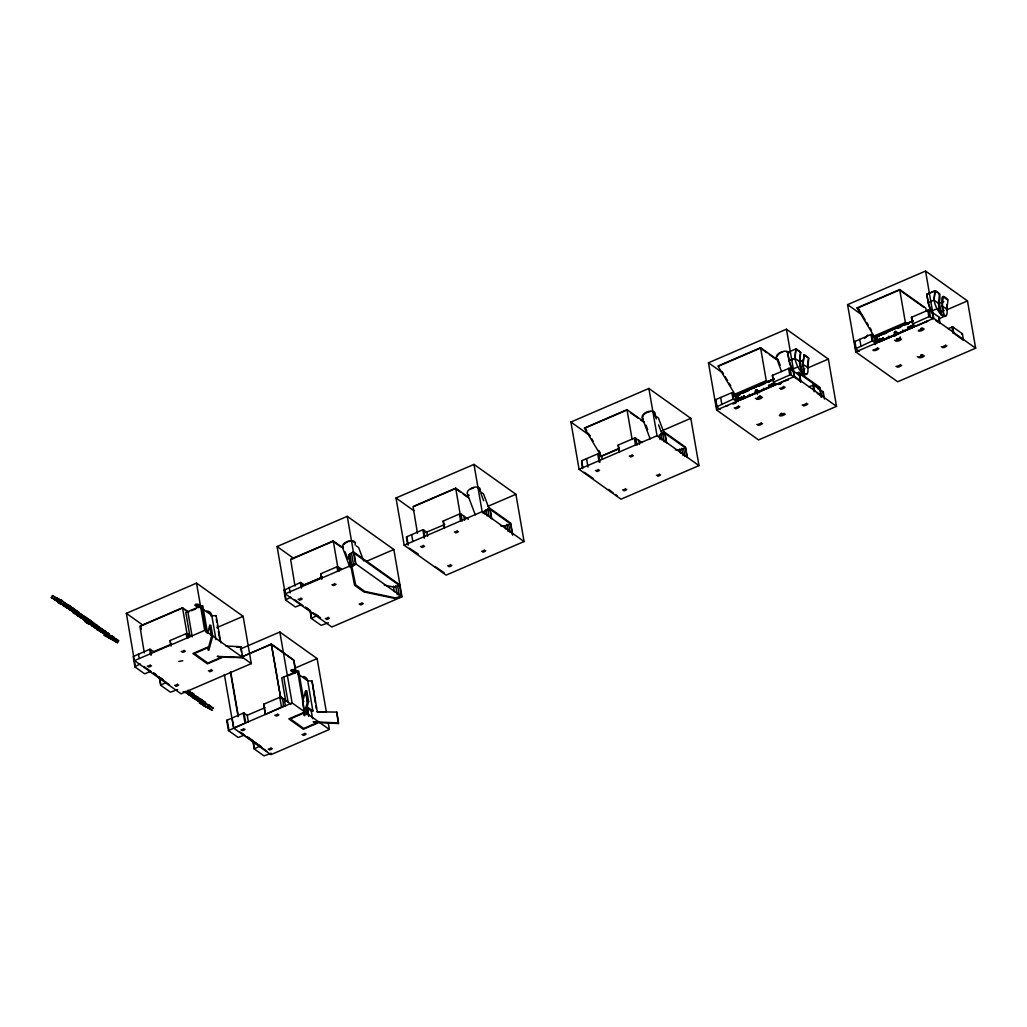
<?xml version="1.0" encoding="UTF-8"?>
<svg xmlns="http://www.w3.org/2000/svg" width="1027" height="1027" viewBox="0 0 1027 1027"><rect width="100%" height="100%" fill="white"/><g stroke="black" fill="none" stroke-linecap="round" stroke-linejoin="round"><path stroke-width="1.5" d="M801.612 372.917L801.766 369.861L804.809 368.693M940.732 314.763L940.886 311.707L943.659 310.513M765.115 382.93L764.858 383.495M886.288 332.491L886.429 332.902M888.265 331.528L888.637 331.503M804.77 373.944L801.278 371.453L799.571 361.62L800.688 352.171L796.041 348.859L794.924 358.295A12.632 4.814 66.7 0 0 803.191 373.7A12.632 4.814 66.7 0 0 807.736 367.435L808.852 357.987L804.192 354.662L802.78 364.238L804.475 374.072L803.075 364.11L804.192 354.662M799.288 361.748L800.688 352.171M807.325 367.473L808.442 358.025L803.897 354.79M933.864 300.359L934.981 290.911C945.431 294.043 935.109 306.02 940.398 313.299C950.039 326.304 933.851 284.813 947.972 299.833L946.855 309.281A12.632 4.814 66.7 0 1 942.311 315.546A12.632 4.814 66.7 0 1 934.031 300.141L935.148 290.705L939.808 294.017M939.525 294.158L938.408 303.594L939.859 312.028M943.312 296.508L942.234 305.995L946.855 309.281M946.445 309.32L946.997 304.595M756.116 391.005L756.835 391.531M757.117 391.146L756.296 390.979M895.236 332.851L895.351 333.621M895.505 332.466C897.572 332.209 894.607 334.648 895.557 332.645M940.013 323.531L938.896 317.009L939.602 322.645M737.014 401.146L737.193 400.376M759.736 391.454L759.659 391.788A3.44 2.696 -54.5 0 1 759.274 392.596M876.134 342.992L876.313 342.222A3.44 2.696 -54.5 0 0 875.723 340.053L875.171 339.616A3.44 2.696 -54.5 0 0 874.49 339.385M898.856 333.3L898.779 333.634A3.44 2.696 -54.5 0 1 898.394 334.443M207.634 633.017L209.752 625.315L210.856 625.315L212.73 636.149L208.815 650.373L207.89 649.719L208.52 647.446L194.45 653.506L207.813 663.031L221.447 657.164L217.21 656.356L242.783 657.562L240.909 646.728L225.863 646.022M209.752 625.315L211.626 636.149L208.725 646.689L192.896 653.519L207.415 663.866L222.846 657.229L242.783 657.562M302.516 701.8L304.428 712.841L303.799 715.1L304.724 715.768L308.639 701.531L306.765 690.696L305.661 690.709L302.76 701.248L303.889 701.184M326.175 712.224L316.881 711.775L336.817 712.109L338.409 723.534L318.742 722.61L303.324 729.26L288.792 718.9L304.634 712.083L307.535 701.531L305.661 690.709M762.753 383.918L763.061 384.406M756.206 391.184L756.976 390.491M894.209 332.799L895.531 331.246M240.909 646.728L236.454 647.126M336.817 712.109L338.409 723.534M785.989 380.581L788.248 379.412M925.109 322.427L927.368 321.258M483.101 513.616L484.385 511.061L489.712 508.172L510.676 523.115L512.717 534.926M354.918 544.913L355.278 544.246A6.894 3.8 -20.6 0 0 347.768 541.319A6.894 3.8 -20.6 0 0 343.288 548.469M654.7 415.306L655.059 414.638A6.894 3.8 -20.6 0 0 647.549 411.711A6.894 3.8 -20.6 0 0 643.056 418.862M51.35 597.598L60.58 602.156L64.265 605.07L51.35 597.598L52.493 595.609L65.497 603.016L64.175 602.656M60.58 602.156L61.723 600.166M60.554 602.515C42.338 592.412 67.333 607.663 60.554 602.515L61.659 600.5L55.882 597.65L60.413 600.436M68.552 605.031L70.118 606.148L68.976 608.138L67.423 607.021L68.552 605.031L64.38 602.977M71.312 606.996L72.878 608.112L71.736 610.102L70.17 608.985L71.312 606.996L65.741 604.248M74.303 609.127L75.87 610.256L74.74 612.233L73.161 611.116L74.303 609.127L69.284 606.636M77.307 611.27L78.874 612.387L77.731 614.377L76.165 613.247L77.307 611.27L74.984 610.128M83.033 618.241L73.007 612.451L83.033 618.241L84.175 616.251L77.949 612.143M85.459 617.073L87.013 618.19L85.883 620.18L84.317 619.063L85.459 617.073L81.274 615.019M88.579 619.307L90.158 620.424L89.015 622.413L87.449 621.296L88.579 619.307L86.281 618.164M87.167 622.311C83.726 619.756 95.665 627.741 91.891 624.416A8.678 0.68 29.8 0 0 89.465 622.811L90.607 620.834L88.771 619.923L91.827 621.9M96.012 624.596L97.578 625.713L96.435 627.702L94.869 626.586L96.012 624.596L93.226 623.222M104.407 630.591L105.974 631.695L104.831 633.685L103.278 632.568L104.407 630.591L100.235 628.524M117.489 642.697L111.378 638.755L112.854 639.397L113.984 637.408L112.521 636.779L118.631 640.72L117.489 642.697L104.189 635.251L105.319 633.261M107.54 632.812L109.106 633.929L107.963 635.918L106.397 634.802L107.54 632.812L103.213 630.681M104.189 635.251L111.173 638.203L112.315 636.214L113.984 637.408M113.471 640.245L114.6 638.268M115.769 641.477L116.911 639.487M192.37 693.199L193.949 694.316L192.806 696.293L191.227 695.176L192.37 693.199L188.211 691.145M200.817 699.207L202.396 700.324L201.253 702.314L199.687 701.197L200.817 699.207L195.271 696.473M203.962 701.441L205.541 702.571L204.412 704.548L202.832 703.431L203.962 701.441L199.662 699.31M208.353 707.359L199.148 702.827L212.255 710.299L208.353 707.359L209.495 705.369L204.232 702.776M927.625 321.169L925.199 322.221M904.517 325.225L908.959 323.325L907.868 323.672M215.76 616.226L216.132 615.635L210.83 615.853M297.894 673.828L307.702 680.824L312.041 681.029L315.315 702.725M741.943 393.341L742.662 393.2M738.991 398.194L739.812 398.001M740.454 398.335L741.07 398.232M741.096 397.282L741.918 397.102M742.624 397.282L743.343 397.141M743.587 396.204L744.408 396.024M749.222 394.548L749.838 394.445M763.343 388.463L763.972 388.36M769.133 381.62L769.839 381.479M768.53 385.459L769.351 385.266M769.814 385.561L770.52 385.42M771.02 384.38L771.842 384.201M772.124 384.676L772.766 384.804M773.138 383.469L773.96 383.289M881.063 335.187L881.782 335.046M878.111 340.04L878.932 339.847M879.574 340.181L880.19 340.078M880.216 339.128L881.038 338.949M881.744 339.128L882.463 338.987M882.707 338.05L883.528 337.87M888.342 336.394L888.958 336.291M902.463 330.309L903.092 330.206M907.65 327.305L908.51 327.433M908.934 327.408L909.64 327.266M910.14 326.227L910.962 326.047M911.231 326.522L911.86 326.432M912.258 325.315L913.067 325.135M824.424 398.99L823.269 391.903L813.538 385.022L808.84 386.807M758.529 392.083L757.746 392.969M897.649 333.929L896.532 335.007M347.254 516.324L355.419 563.592L402.006 596.79L331.837 627.009L285.249 593.811L277.085 546.544L347.254 516.324L393.842 549.522L402.006 596.79L394.997 598.484L363.879 591.911L354.559 585.274L348.692 555.119L353.378 551.781L399.965 584.979M350.733 566.943L353.468 564.426L351.427 552.616M739.055 398.502L739.581 397.821M741.173 397.59L741.687 396.91M743.664 396.512L744.19 395.831M768.722 385.42L769.12 385.086M771.097 384.689L771.624 384.008M773.729 383.097L773.203 383.777M878.29 340.014L878.701 339.667M879.625 340.386L879.985 339.911A6.894 5.392 -54.5 0 0 879.394 338.628M880.293 339.436L880.807 338.756M882.784 338.358L883.31 337.678M907.817 323.402L908.446 323.171M907.842 327.266L908.24 326.933M910.217 326.535L910.384 325.88M912.323 325.623L912.849 324.943M735.64 398.9L736.372 398.04L737.643 398.951L737.142 398.553A3.44 2.696 -54.5 0 0 735.717 398.283M735.807 399.054L736.552 398.181M874.76 340.746L875.492 339.886L876.763 340.797M876.583 340.656L877.892 339.128L875.967 338.268M864.631 338.448L867.674 335.02M865.979 337.305L867.494 335.598M771.29 380.837L767.13 382.249M736.526 398.758L736.988 398.707A3.44 2.696 -54.5 0 0 736.603 398.206L736.051 397.77M190.701 635.662L186.503 633.505L170.148 640.514L170.675 645.149M166.194 682.519L160.584 685.189L170.431 692.185L177.658 689.566M259.767 746.205L254.157 748.876L264.003 755.872L271.231 753.266M608.78 489.391L613.17 492.921M687.358 457.516L685.561 447.169L664.597 432.226L659.283 435.127L660.04 439.556M182.806 660.72L178.801 661.465M759.043 396.615L760.083 395.986M874.593 339.603L877.135 339.103M922.028 354.559L920.731 355.239M799.584 375.587L789.468 368.141L772.265 375.458L773.459 382.185L776.656 384.457L788.351 379.425M799.776 375.163L800.893 381.685L790.585 374.662L773.459 382.185M938.896 317.009L928.588 309.987L911.373 317.382L912.567 324.031L915.776 326.304L927.471 321.271M932.195 312.234L933.325 318.755L929.127 316.586L912.567 324.031M822.884 392.738L823.269 391.903M962.004 334.584L962.389 333.749L952.748 326.907L947.96 328.653M140.173 663.968L134.794 666.78L144.602 673.802L150.661 671.44M304.39 584.799L300.539 582.463L283.927 590.268M341.413 568.855L337.215 566.699L320.86 573.708L321.4 578.342M290.885 597.162L285.506 599.973L295.327 606.996L301.373 604.633M427.566 536.261L426.834 532.05L422.854 529.765L406.371 536.954L407.591 544.541M468.338 519.29L460.956 514.039L459.403 514.039L443.112 521.1L444.332 528.404M602.22 458.915L601.732 456.104L598.035 453.754L581.667 460.751L582.489 468.594M642.106 442.56L634.866 437.951L618.215 445.025L619.23 452.458M737.322 395.986L732.135 392.571L715.537 399.696L716.499 406.923L720.107 409.491M316.919 615.712L311.297 618.37L321.156 625.379L328.37 622.76M735.833 394.933L736.962 401.454L733.111 399.131L716.499 406.923M855.619 348.769L872.231 340.977L876.082 343.3L874.953 336.779L871.114 334.455L854.477 341.683L855.619 348.769L859.227 351.337M248.457 722.315L247.237 715.293L243.823 712.931L226.659 720.351L228.482 730.595L238.187 737.489L244.233 735.139M263.721 704.214L265.223 714.458L281.501 707.115C285.095 708.54 282.772 695.266 279.806 697.294L263.721 704.214L265.415 714.035M244.041 713.008L245.735 722.841L228.482 730.595M788.312 379.669L786.079 380.375M879.189 339.86L882.052 338.615M135.294 666.074L126.36 613.363L196.542 583.131L243.129 616.328L251.294 663.596L181.124 693.828L134.524 660.618L204.707 630.398L251.294 663.596M570.909 422.046L648.871 388.463L690.812 418.336L698.976 465.603L621.001 499.186L579.074 469.3L570.909 422.046L589.973 435.628M708.463 362.788L786.438 329.205L828.365 359.078L836.53 406.345L758.568 439.928L716.628 410.043L708.463 362.788L722.443 372.75M396.011 497.979L473.986 464.397L515.913 494.282L524.078 541.537L446.116 575.12L404.176 545.247L396.011 497.979L413.804 510.663M847.583 304.634L925.558 271.051L967.485 300.924L975.65 348.192L897.675 381.774L855.748 351.889L847.583 304.634L861.563 314.596M777.978 360.118L760.558 347.691L717.924 366.061L734.831 394.201L766.258 380.67L768.748 382.442M718.759 366.087L760.404 348.14L766.771 352.685M907.868 324.288L905.378 322.517L873.951 336.047L857.044 307.907L899.678 289.537L925.815 308.164L926.354 311.309M859.317 307.317L899.524 289.986M644.404 422.084L626.983 409.657L584.35 428.028L601.257 456.168L619.397 448.221M625.404 410.736L585.185 428.054L586.789 430.685M343.262 548.059L333.249 540.921L290.615 559.279L295.006 586.07M468.209 497.094L455.693 488.172L413.072 506.529L417.463 533.321M291.398 559.279L333.043 541.332M413.842 506.529L455.5 488.582L460.661 492.267M188.788 612.195L182.524 607.727L139.903 626.098L144.293 652.877M182.331 608.151L140.673 626.085L141.29 629.153M793.897 372.48A12.632 4.814 66.7 0 1 789.07 360.824L787.632 352.479L796.041 348.859M207.454 632.786L202.768 605.635L201.639 605.699L185.81 612.516L189.892 636.162M191.587 610.693L195.81 608.87M198.622 607.663L201.433 606.456M933.017 314.326A12.632 4.814 66.7 0 1 928.19 302.67L926.752 294.325L935.148 290.705M926.752 294.325L934.981 290.911M789.07 360.824L794.924 358.295L799.571 361.62M797.748 366.96L792.189 369.348L789.185 360.901L794.744 358.513L795.861 349.064L800.405 352.312M928.19 302.67L934.031 300.141L938.691 303.466M802.151 372.596L800.328 361.517L803.024 360.361M803.242 360.4L800.328 361.517M943.929 310.539L941.002 311.797L939.448 303.363L943.762 301.643M802.78 364.238L807.736 367.435M941.9 306.085L943.89 315.79M734.818 395.754L773.973 378.873M936.868 308.806L931.309 311.194L928.305 302.747L926.867 294.415M734.716 395.896L773.87 379.014M734.87 396.024L774.024 379.143M735.935 396.075L740.351 394.175M743.304 392.905L749.197 390.363M759.505 385.921L763.921 384.021M735.987 396.332L740.403 394.419M153.665 651.606L149.826 649.282L133.202 656.51L134.909 666.908M873.926 337.601L913.08 320.719M873.836 337.742L913.131 320.989M876.532 337.292L879.471 336.022M883.9 334.122L886.84 332.851M897.149 328.396L901.578 326.496M600.448 456.656L618.241 449.171M303.106 585.339L322.221 577.123M425.563 532.589L444.819 524.476M661.388 431.019L690.812 418.336M807.774 367.948L828.365 359.078M303.247 585.441L322.362 577.225M487.966 506.324L515.913 494.282M796.875 373.199L798.826 372.352L819.79 387.295L821.074 394.676M285.249 593.811L355.419 563.579M801.278 371.453L799.532 363.147M946.894 309.795L967.485 300.924M153.857 651.516L171.65 644.032M879.369 340.181L881.949 338.833M579.074 469.3L657.036 435.718L698.976 465.603M716.628 410.043L794.603 376.46L836.53 406.345M879.228 340.091L882.116 338.859M741.147 399.721L775.937 384.727M366.074 561.487L393.842 549.522M404.176 545.247L482.151 511.651L524.078 541.537M876.236 342.646L915.404 325.803M855.748 351.889L933.723 318.306L975.65 348.192M874.965 343.596L915.571 326.098M878.817 342.196L913.606 327.202M216.813 627.664L243.129 616.328M804.244 374.765L807.017 373.558M817.877 388.886L819.7 388.09L821.305 397.372M675.432 449.903L679.977 449.839L685.471 447.965L687.076 457.259M500.534 525.837L505.079 525.785L510.586 523.911L512.447 534.733M240.382 649.025L279.858 632.016L317.138 658.577L326.381 712.147M320.565 617.792L312.824 612.67M384.329 585.108L393.534 587.046L399.554 585.544L401.429 596.379L395.395 597.881L364.726 591.398L355.637 584.812L351.889 566.878L355.997 564.003L354.135 553.181L399.554 585.544M241.987 656.766L271.385 644.096L293.915 660.156L295.789 670.978M242.167 656.818L271.308 644.263L293.606 660.156L295.468 670.939M295.198 668.025L317.138 658.577M303.363 698.167L298.677 671.016L297.548 671.08L281.719 677.897L285.801 701.557M288.908 675.471L297.342 671.838M247.43 715.203L265.082 707.616M233.63 728.104L292.104 702.917L329.372 729.478L270.897 754.665L233.63 728.104L224.374 674.534M304.428 712.841L290.359 718.9L303.722 728.425L317.356 722.546L313.119 721.737L338.692 722.944M727.976 405.626L725.498 406.41M813.987 391.582L814.758 391.582L813.628 385.061M418.464 554.195L409.272 548.2M896.815 338.923L897.932 338.563M735.704 397.642L738.015 397.256M896.301 335.123L894.889 335.11M756.848 392.083L757.181 390.44M780.507 413.676L781.74 413.355M943.595 315.918L946.137 315.405L940.45 318.113A12.632 4.814 66.7 0 1 939.423 318.896M593.08 478.325L584.17 472.266M735.64 396.473L737.951 396.717M895.788 332.35L896.635 333.428L895.172 333.57M895.313 333.672L896.404 332.427M756.668 390.504C756.424 389.092 755.782 393.854 757.284 390.581M211.626 636.149L212.73 636.149M307.535 701.531L308.639 701.531M306.457 707.5L311.258 710.915L312.914 710.992L307.702 680.824A7.574 5.931 -54.5 0 0 303.273 676.549M444.113 572.707L434.922 566.48M92.879 623.736L93.547 623.941M755.769 393.264L757.181 393.277L757.374 394.24M294.659 599.717L303.042 605.725M143.947 666.523L151.174 671.645M169.532 684.816L153.459 673.314M189.52 692.403L198.596 697.692L195.656 696.473M195.887 696.216L192.935 694.355M99.478 627.6L99.144 627.15M207.903 705.652L209.264 706.255M106.718 633.852L112.315 636.214M206.093 704.394L205.593 703.816M95.562 625.263L98.823 626.958M61.312 600.885L62.108 601.27M75.459 610.885L77.089 611.694M94.15 624.211L102.186 629.076L100.107 628.28M64.547 603.401L70.118 606.148M65.908 604.672L66.871 605.391M67.936 605.673L72.878 608.112M70.94 607.817L75.87 610.256M74.342 610.154L78.874 612.387M67.423 607.021L60.452 603.581L68.976 608.138M70.17 608.985L63.212 605.545L77.731 614.377M71.736 610.102L66.806 607.663L73.161 611.116M74.74 612.233L69.797 609.794L76.165 613.247M82.083 615.751L87.013 618.19M85.613 618.19L90.158 620.424M84.317 619.063L77.359 615.622L89.015 622.413M93.393 623.646L97.578 625.713M85.883 620.18L80.94 617.74L87.449 621.296M89.465 622.811L87.629 621.913L90.851 624.082L83.996 620.257L89.015 623.479L87.244 622.606M101.031 629.256L105.974 631.695M94.869 626.586L87.911 623.145L96.435 627.702M109.106 633.929L103.945 631.374M103.278 632.568L96.307 629.14L107.963 635.918M104.831 633.685L99.901 631.246L106.397 634.802M189.777 692.262L193.949 694.316M197.479 697.898L202.396 700.324M191.227 695.176L184.295 691.762L192.806 696.293M183.23 691.595L184.924 692.429M201.022 700.337L205.541 702.571M199.687 701.197L192.742 697.769L204.412 704.548M201.253 702.314L196.337 699.888L202.832 703.431M73.828 609.55L72.288 608.767M85.125 617.599L82.468 616.123M952.658 326.868L953.878 333.428M80.799 614.608L78.488 613.389M97.411 626.573L98.515 627.138M193.821 695.202L194.925 695.767M209.842 706.332L210.458 706.435M188.686 691.197L190.483 691.967L189.366 691.017A8.678 0.68 29.8 0 0 188.146 690.183M211.087 707.308L213.398 708.309L209.495 705.369M84.997 617.869L83.816 617.24M61.029 601.077L61.71 601.437M114.793 638.666L118.631 640.72M78.655 612.811L82.378 615.366M86.948 619.05L91.544 621.874M91.57 622.182L94.137 623.376L93.021 622.426A8.678 0.68 29.8 0 0 90.607 620.834M69.002 606.777L69.875 607.522M198.956 698.951L197.582 698.039M96.705 626.457L97.552 626.932M209.457 706.114L208.211 705.331M69.002 606.469L68.257 605.994M102.212 630.129L101.134 629.41M56.793 598.6L57.73 599.19M185.258 691.839L189.353 693.957L188.223 693.007A8.678 0.68 29.8 0 0 185.797 691.389M90.042 621.245L90.812 621.733M185.245 691.492L187.196 692.673L186.054 691.8M93.804 624.609L94.458 625.045M190.226 693.238L190.868 693.674M955.084 334.288L963.634 340.386M817.171 393.29L821.985 396.704M281.359 697.282L290.975 704.137M209.572 705.793L207.48 704.817M943.017 296.636L947.562 299.871M900.795 290.898L923.722 307.227M935.546 320.347L938.896 322.735M857.044 307.907L859.535 309.679M787.632 352.479L789.185 360.901M819.7 388.09L799.263 373.533L800.701 382.095M769.326 354.495L775.68 359.039M737.078 400.877L738.169 401.647M655.945 416.192L658.423 417.963L663.994 432.816M685.471 447.965L665.034 433.407L666.639 442.688M630.655 412.841L638.293 418.284M640.835 420.094L643.39 421.904M615.404 494.513L617.343 495.9M479.802 491.253L483.524 493.897L489.109 508.75M510.586 523.911L490.136 509.341L491.74 518.622M463.254 494.103L468.415 497.787M356.164 545.799L358.641 547.558L363.661 560.922M334.34 542.256L340.797 546.852M277.085 546.544L293.902 558.534M305.725 607.188L308.203 608.947M315.841 614.364L318.319 616.136M305.417 607.393L310.539 611.001M297.445 672.364A7.574 5.931 -54.5 0 0 291.129 669.822L291.18 670.849L294.865 673.468M203.218 609.319L211.793 615.43L215.965 639.564M201.176 606.328A7.574 5.931 -54.5 0 0 195.22 604.428L195.271 605.455L197.723 607.214M184.911 609.987L187.492 611.822M306.791 706.615L312.914 710.992M126.36 613.363L143.189 625.353M61.659 600.5L62.891 601.411M78.155 612.554L81.582 614.993M52.493 595.609L54.547 597.072M111.173 638.203L112.854 639.397M246.993 736.577L252.552 740.441M254.414 741.866L261.205 746.603M241.037 732.7L244.747 735.345M247.212 737.104L253.399 741.507M257.097 744.139L262.039 747.669M239.573 731.815L244.67 735.345M247.032 737.014L266.763 751.186M153.652 673.057L156.143 674.778L153.408 672.916M163.383 679.887L160.828 678.167L163.28 680.002M896.597 332.491L895.262 332.44L895.454 333.775M893.721 335.662L894.235 336.06A3.44 2.696 -54.5 0 0 894.902 336.304M858.675 309.255L865.081 319.782M866.685 322.427L868.29 325.058M869.882 327.69L871.487 330.322M721.955 371.363L723.56 373.995M725.165 376.627L727.565 380.581M729.17 383.212L730.775 385.844M588.381 433.33L589.986 435.962M591.591 438.593L593.195 441.225M598.792 450.442L600.397 453.074M764.91 382.891L764.999 383.572M778.53 360.824L780.199 365.278M781.586 371.594L776.579 358.218A6.894 3.8 -20.6 0 1 780.944 352.171A6.894 3.8 -20.6 0 1 789.16 352.736M654.661 414.459L656.33 418.926M658.564 424.857L661.349 432.29M645.97 425.165L647.652 429.62M642.35 418.105L650.155 438.888M480.88 493.371L483.666 500.804M475.257 514.835L467.452 494.038A6.894 3.8 -20.6 0 1 473.511 487.389A6.894 3.8 -20.6 0 1 480.161 490.572M345.085 551.794L347.871 559.214M342.569 547.699L349.822 567.007M348.692 555.119L350.605 564.285M780.006 383.071L780.199 384.034M734.754 402.571L734.947 403.547M962.389 333.749L963.519 340.258M951.978 326.92L953.095 333.428M925.558 271.051L933.723 318.306M929.281 310.154L930.411 316.675M927.728 310.167L928.844 316.675M911.642 317.086L912.772 323.608M899.678 289.537L905.378 322.517M871.756 334.494L872.873 341.015M870.973 334.494L872.09 341.015M859.766 339.321L860.883 345.842M854.888 341.413L856.017 347.935M823.102 394.034L823.564 396.64M812.858 385.074L813.756 390.286M798.826 372.352L800.354 381.222M786.438 329.205L794.603 376.46M793.075 370.388L794.205 376.909M790.161 368.308L791.291 374.829M788.608 368.321L789.737 374.829M772.522 375.24L773.652 381.762M760.558 347.691L766.258 380.67M732.636 392.648L733.753 399.169M731.853 392.648L732.983 399.169M720.646 397.475L721.763 403.996M715.768 399.567L716.897 406.089M683.648 448.76L684.983 456.489M681.723 448.401L682.968 455.577M679.81 448.863L680.503 452.946M664.597 432.226L666.382 442.573M663.031 433.201L663.198 434.19M662.646 433.073L664.187 441.931M661.504 433.997L661.67 434.973M660.836 433.997L661.85 439.915M648.871 388.463L657.036 435.718M638.768 440.172L639.487 444.383M635.854 438.093L637.061 445.115M634.301 438.105L635.508 445.115M626.983 409.657L632.144 439.492M618.215 445.025L619.422 452.047M598.523 453.818L599.986 462.253M597.753 453.831L599.203 462.253M586.545 458.645L587.996 467.067M581.667 460.751L582.874 467.76M508.75 524.694L510.085 532.435M506.825 524.335L508.07 531.511M505.079 525.785L505.618 528.879M489.712 508.172L491.497 518.507M488.146 509.148L488.313 510.124M487.761 509.007L489.032 516.388M485.938 509.944L486.965 515.849M484.385 511.061L484.898 514.013M473.986 464.397L482.151 511.651M463.87 516.106L464.602 520.317M460.956 514.039L462.163 521.061M455.693 488.172L460.032 513.295M459.403 514.039L460.609 521.061M443.317 520.959L444.524 527.981M423.637 529.765L424.844 536.787M422.854 529.765L424.305 538.187M411.647 534.592L412.854 541.601M406.769 536.685L408.232 545.106M397.731 586.34L399.336 595.621M395.677 585.891L397.179 594.607M393.354 586.058L394.329 591.693M349.771 553.669L351.812 565.479M338.512 566.788L339.231 570.999M333.249 540.921L337.857 567.61M336.946 566.788L337.678 570.999M320.86 573.708L321.836 579.331M310.347 611.001L311.553 618.023M309.91 610.012L311.361 618.434M328.293 723.175L329.372 729.478M301.181 582.514L301.912 586.725M300.41 582.514L301.373 588.124M312.041 681.029L317.253 711.197M315.841 705.742L316.355 708.758M311.258 710.915L312.593 718.643M289.19 587.328L290.166 592.951M305.494 691.299L307.368 702.121M307.522 708.489L308.832 716.076M307.227 708.271L308.536 715.858M305.738 708.553L306.791 714.612M305.455 708.335L306.239 712.892M284.325 589.434L286.019 599.267M284.171 591.668L285.622 600.102M297.548 671.08L304.634 712.083M279.858 632.016L292.104 702.917M283.747 677.024L288.112 702.25M284.274 699.361L285.48 706.383M271.385 644.096L280.73 698.232L271.308 644.263M279.806 697.294L281.501 707.115M240.896 648.871L241.435 651.965M241.961 655.059L242.5 658.153M253.207 741.494L254.414 748.516M252.758 740.506L254.221 748.94M243.258 713.008L244.952 722.841M230.664 671.709L238.38 716.397M230.356 671.748L238.097 716.602M216.132 615.635L220.831 642.786M216.273 619.242L216.8 622.259M217.326 625.276L217.84 628.293M218.366 631.31L219.932 640.36M232.051 717.834L233.745 727.668M227.172 719.94L228.867 729.761M209.598 625.905L211.19 635.187M201.639 605.699L206.337 632.85M196.542 583.131L204.707 630.398M187.838 611.643L192.203 636.868M187.787 633.595L188.519 637.806M182.524 607.727L187.132 634.429M186.234 633.595L186.953 637.806M170.148 640.514L171.111 646.137M159.621 677.807L160.841 684.829M159.185 676.819L160.636 685.24M150.468 649.321L151.431 654.931M149.685 649.321L150.661 654.944M138.478 654.148L139.21 658.358M877.019 336.702L877.071 337.126A6.894 5.392 -54.5 0 0 874.067 337.19M900.422 338.281A6.894 5.392 -54.5 0 1 894.504 340.168M895.197 328.46A6.894 5.392 -54.5 0 1 899.729 327.652M900.358 336.984A5.687 4.442 -54.5 0 1 899.293 337.999M898.086 338.73A5.687 4.442 -54.5 0 1 896.802 339.128M901.59 339.115A6.894 5.392 -54.5 0 1 895.672 341.003M923.016 328.191A6.894 5.392 -54.5 0 1 918.574 330.232M921.887 327.908A5.687 4.442 -54.5 0 1 920.68 328.64M924.184 329.025A6.894 5.392 -54.5 0 1 918.266 330.912M874.837 340.13A3.44 2.696 -54.5 0 1 876.262 340.399M875.736 343.852A3.44 2.696 -54.5 0 1 875.184 344.571M877.764 347.704A6.894 5.392 -54.5 0 1 873.309 349.745M879.536 338.486A6.894 5.392 -54.5 0 1 881.243 340.746M878.932 348.538A6.894 5.392 -54.5 0 1 873.014 350.412M879.305 339.847A5.687 4.442 -54.5 0 1 880.011 340.784M874.67 339.346A5.687 4.442 -54.5 0 1 877.199 338.884M874.516 340.412A1.297 1.014 -54.6 0 1 875.415 338.833A1.297 1.014 -54.6 0 1 876.711 339.462A1.297 1.014 -54.6 0 1 875.8 341.041M924.377 355.92A6.894 5.392 -54.5 0 1 918.446 357.486M923.209 355.085A6.894 5.392 -54.5 0 1 917.278 356.651M922.105 354.726A5.687 4.442 -54.5 0 1 920.885 355.393M901.667 365.355A6.894 5.392 -54.5 0 1 897.174 367.165M900.512 364.534A6.894 5.392 -54.5 0 1 896.019 366.344M946.92 345.842A6.894 5.392 -54.5 0 1 942.427 347.665M945.751 345.021A6.894 5.392 -54.5 0 1 941.258 346.831M735.383 398.643A5.738 3.543 -44.6 0 1 737.733 398.296M735.396 399.092A5.135 3.171 -44.6 0 1 737.489 398.797M778.376 359.514A6.894 3.8 -20.6 0 1 777.285 358.988M777.311 356.099A5.969 3.286 -20.6 0 1 779.84 353.327M781.2 352.608A5.969 3.286 -20.6 0 1 782.664 352.094M786.759 351.991A5.969 3.286 -20.6 0 1 788.325 353.108M761.302 396.435A6.894 5.392 -54.5 0 1 755.384 398.322M754.691 387.68A6.894 5.392 -54.5 0 1 759.146 385.638M760.173 396.152A5.687 4.442 -54.5 0 1 757.695 397.282M762.47 397.269A6.894 5.392 -54.5 0 1 756.552 399.156M781.316 383.212A3.44 2.696 -54.5 0 1 780.648 383.79M779.134 384.393A3.44 2.696 -54.5 0 1 777.709 384.124M783.909 386.345A6.894 5.392 -54.5 0 1 779.454 388.386M785.064 387.179A6.894 5.392 -54.5 0 1 780.61 389.22M736.064 402.725A3.44 2.696 -54.5 0 1 735.396 403.303M733.881 403.893A3.44 2.696 -54.5 0 1 732.456 403.637M738.657 405.858A6.894 5.392 -54.5 0 1 734.202 407.899M734.947 395.344A6.894 5.392 -54.5 0 1 736.487 395.061M735.653 396.255A5.687 4.442 -54.5 0 1 738.054 396.525M739.812 406.692A6.894 5.392 -54.5 0 1 735.358 408.733M735.55 397.488A5.687 4.442 -54.5 0 1 738.079 397.038M735.627 397.256A1.297 1.014 -54.6 0 1 737.437 397.513A1.297 1.014 -54.6 0 1 735.961 399.182M735.781 397.372A1.297 1.014 -54.6 0 1 737.347 397.128A1.297 1.014 -54.6 0 1 737.206 398.81A1.297 1.014 -54.6 0 1 735.64 399.054M785.257 414.074A6.894 5.392 -54.5 0 1 779.326 415.64M784.102 413.239A6.894 5.392 -54.5 0 1 779.609 415.049M781.765 413.547A5.687 4.442 -54.5 0 1 780.481 413.894M762.56 423.509A6.894 5.392 -54.5 0 1 758.067 425.319M761.392 422.688A6.894 5.392 -54.5 0 1 756.899 424.498M807.8 403.996A6.894 5.392 -54.5 0 1 803.307 405.819M806.644 403.175A6.894 5.392 -54.5 0 1 802.151 404.985M642.941 416.911A5.969 3.286 -20.6 0 1 643.595 415.011M644.468 414.061A5.969 3.286 -20.6 0 1 649.924 411.686M652.53 411.866A5.969 3.286 -20.6 0 1 654.096 412.982M598.394 469.378A4.596 3.594 -54.5 0 1 595.403 470.61M599.563 470.212A4.596 3.594 -54.5 0 1 596.571 471.444M626.765 489.417A4.596 3.594 -54.5 0 1 623.787 490.752M625.597 488.595A4.596 3.594 -54.5 0 1 622.619 489.93M660.618 474.846A4.596 3.594 -54.5 0 1 657.639 476.169M659.45 474.012A4.596 3.594 -54.5 0 1 656.471 475.347M632.247 454.794A4.596 3.594 -54.5 0 1 629.256 456.039M633.415 455.629A4.596 3.594 -54.5 0 1 630.424 456.861M469.262 495.322A6.894 3.8 -20.6 0 1 468.171 494.796M470.725 489.134A5.969 3.286 -20.6 0 1 473.55 487.902M477.632 487.799A5.969 3.286 -20.6 0 1 478.582 488.261M479.211 488.916A5.969 3.286 -20.6 0 1 479.455 489.738M423.496 545.311A4.596 3.594 -54.5 0 1 420.505 546.557M424.664 546.146A4.596 3.594 -54.5 0 1 421.673 547.378M451.867 565.363A4.596 3.594 -54.5 0 1 448.889 566.699M450.699 564.529A4.596 3.594 -54.5 0 1 447.733 565.864M485.72 550.78A4.596 3.594 -54.5 0 1 482.741 552.115M484.551 549.946A4.596 3.594 -54.5 0 1 481.573 551.281M457.349 530.728A4.596 3.594 -54.5 0 1 454.358 531.973M458.517 531.562A4.596 3.594 -54.5 0 1 455.526 532.808M343.403 547.34A5.969 3.286 -20.6 0 1 343.159 546.505M343.827 544.605A5.969 3.286 -20.6 0 1 347.19 542.089M348.667 541.576A5.969 3.286 -20.6 0 1 350.143 541.28M351.542 541.242A5.969 3.286 -20.6 0 1 354.328 542.577M301.052 598.061A4.596 3.594 -54.5 0 1 298.061 599.306M302.208 598.895A4.596 3.594 -54.5 0 1 299.216 600.127M329.41 618.113A4.596 3.594 -54.5 0 1 326.445 619.448M328.255 617.278A4.596 3.594 -54.5 0 1 325.277 618.613M363.263 603.529A4.596 3.594 -54.5 0 1 360.284 604.864M362.107 602.695A4.596 3.594 -54.5 0 1 359.129 604.03M334.905 583.477A4.596 3.594 -54.5 0 1 331.914 584.722M336.06 584.312A4.596 3.594 -54.5 0 1 333.069 585.544M291.18 670.849A6.432 5.032 -54.5 0 1 295.853 671.966M243.9 728.567A4.596 3.594 -54.5 0 1 240.909 729.799M245.068 729.388A4.596 3.594 -54.5 0 1 242.077 730.633M272.271 748.606A4.596 3.594 -54.5 0 1 269.292 749.941M271.102 747.784A4.596 3.594 -54.5 0 1 268.137 749.107M306.123 734.035A4.596 3.594 -54.5 0 1 303.145 735.358M304.955 733.201A4.596 3.594 -54.5 0 1 301.977 734.536M277.752 713.983A4.596 3.594 -54.5 0 1 274.761 715.216M278.92 714.818A4.596 3.594 -54.5 0 1 275.929 716.05M206.607 611.142A7.574 5.931 -54.5 0 1 211.793 615.43M195.271 605.455A6.432 5.032 -54.5 0 1 200.637 607.612M150.327 664.88A4.596 3.594 -54.5 0 1 147.336 666.112M151.495 665.701A4.596 3.594 -54.5 0 1 148.504 666.947M178.698 684.919A4.596 3.594 -54.5 0 1 175.72 686.254M177.53 684.085A4.596 3.594 -54.5 0 1 174.551 685.42M212.55 670.336A4.596 3.594 -54.5 0 1 209.572 671.671M211.382 669.514A4.596 3.594 -54.5 0 1 208.404 670.836M184.18 650.296A4.596 3.594 -54.5 0 1 181.188 651.529M185.348 651.118A4.596 3.594 -54.5 0 1 182.357 652.363M188.146 694.342L197.454 699.682L188.146 694.342M91.75 625.713L101.057 631.066L91.75 625.713M776.284 383.957L737.116 400.8L776.425 384.008M190.38 695.703L195.233 698.373L190.38 695.703M93.971 627.086L98.836 629.756L93.971 627.086M209.701 708.758L206.029 706.576L209.701 708.758M205.503 706.615L202.512 704.843L205.503 706.615M75.215 613.658L77.603 615.237L75.215 613.658M111.211 636.214L108.836 635.187L112.572 637.176L111.211 636.214M110.069 638.191L107.707 637.176L111.429 639.166L110.069 638.191M59.412 603.067L57.717 602.233L61.068 604.235L59.412 603.067M86.871 622.632L85.177 621.797L88.527 623.8L86.871 622.632M895.749 333.903A1.297 1.014 -54.6 0 0 896.417 331.837A1.297 1.014 -54.6 0 0 894.517 332.645A1.297 1.014 -54.6 0 0 895.749 333.903M895.903 334.006A1.297 1.014 -54.6 0 0 896.558 331.939A1.297 1.014 -54.6 0 0 894.658 332.761A1.297 1.014 -54.6 0 0 895.903 334.006M756.629 392.057A1.297 1.014 -54.6 0 0 757.297 389.99A1.297 1.014 -54.6 0 0 755.397 390.799A1.297 1.014 -54.6 0 0 756.629 392.057M756.783 392.16A1.297 1.014 -54.6 0 0 757.438 390.093A1.297 1.014 -54.6 0 0 755.538 390.915A1.297 1.014 -54.6 0 0 756.783 392.16"/></g></svg>
